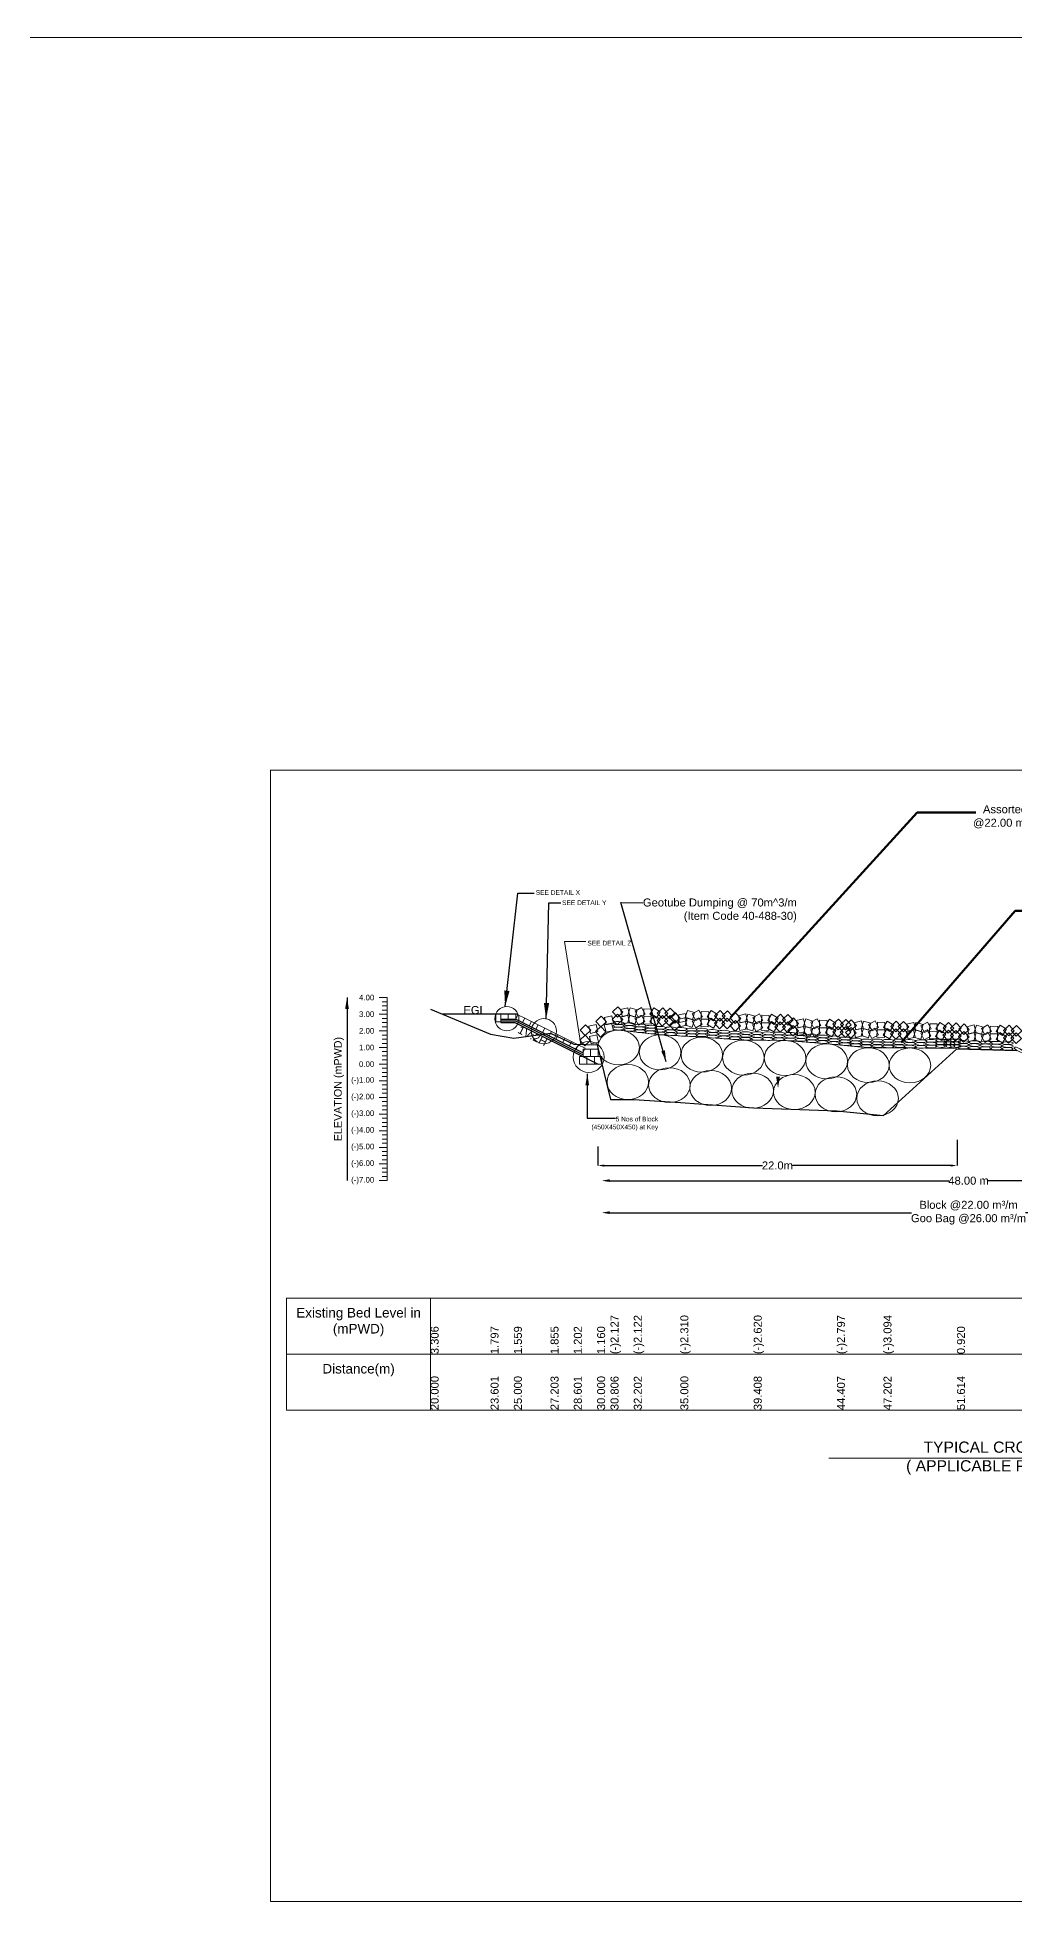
# Model space of a CAD drawing. Header units: inches. Extents: x 66615 to 414904, y -29123 to 90068.
# Drawn here: x 144530 to 150635, y -23247 to -11572 of the extents above; entities that cross this region are included whole.
import ezdxf

# ---------------------------------------------------------------- set-up
doc = ezdxf.new("R2010")
doc.units = ezdxf.units.IN
doc.header["$LTSCALE"] = 7
doc.header["$MEASUREMENT"] = 0
doc.header["$PDMODE"] = 3
for name, color, linetype, lineweight in [('Cross section Data Border', 7, 'Continuous', 9), ('Cross Section Labels', 7, 'Continuous', 9), ('Existing_Bed_Level for Xsection', 7, 'Continuous', 25), ('Long Section Labels', 7, 'Continuous', 9)]:
    doc.layers.add(name, color=color, linetype=linetype, lineweight=lineweight)
doc.styles.get("Standard").update_dxf_attribs({"font": 'arial.ttf'})
doc.dimstyles.new('Appron Lebeling Style', dxfattribs={"dimtxt": 50, "dimasz": 50, "dimexe": 0.18, "dimexo": 0.0625, "dimgap": 0.09, "dimtad": 0, "dimtih": 1, "dimtoh": 1, "dimdec": 4, "dimzin": 0, "dimdsep": 46, "dimtxsty": 'Standard', "dimcen": 0.09, "dimse1": 1, "dimse2": 1, "dimadec": 0, "dimazin": 0, "dimtfac": 1, "dimtdec": 4, "dimtofl": 0, "dimtmove": 0, "dimatfit": 3, "dimfxl": 1, "dimtolj": 1, "dimtzin": 0, "dimarcsym": 0})
doc.dimstyles.get("Standard").update_dxf_attribs({"dimtxt": 0.18, "dimasz": 0.18, "dimexe": 0.18, "dimexo": 0.0625, "dimgap": 0.09, "dimtad": 0, "dimtih": 1, "dimtoh": 1, "dimdec": 4, "dimzin": 0, "dimdsep": 46, "dimtxsty": 'Standard', "dimcen": 0.09, "dimadec": 0, "dimazin": 0, "dimtfac": 1, "dimtdec": 4, "dimtofl": 0, "dimtmove": 0, "dimatfit": 3, "dimfxl": 1, "dimtolj": 1, "dimtzin": 0, "dimarcsym": 0})

# ---------------------------------------------------------------- blocks, each defined once
blk = doc.blocks.new('*D1')
at = {"layer": 'Cross Section Labels', "color": 0, "lineweight": -2}
for p, q in [((148106, -18717), (150223, -18717)), ((152587, -18717), (150470, -18717))]:
    blk.add_line(p, q, dxfattribs=at)
at = {"layer": 'Cross Section Labels', "color": 0}
for points in [[(148106, -18708), (148106, -18725), (148056, -18717)], [(152587, -18708), (152587, -18725), (152637, -18717)]]:
    blk.add_solid(points, dxfattribs=at)
at = {"layer": 'Defpoints', "color": 0}
for p in [(148056, -17989), (152637, -18399), (152637, -18717)]:
    blk.add_point(p, dxfattribs=at)
at = {"layer": 'Cross Section Labels', "color": 0, "insert": (150347, -18717), "char_height": 50, "attachment_point": 5}
blk.add_mtext('\\A1;48.00 m', dxfattribs=at)
blk = doc.blocks.new('*D2')
at = {"layer": 'Cross Section Labels', "color": 0, "lineweight": -2}
for p, q in [((148106, -18917), (149991, -18917)), ((152587, -18917), (150702, -18917))]:
    blk.add_line(p, q, dxfattribs=at)
at = {"layer": 'Cross Section Labels', "color": 0}
for points in [[(148106, -18908), (148106, -18925), (148056, -18917)], [(152587, -18908), (152587, -18925), (152637, -18917)]]:
    blk.add_solid(points, dxfattribs=at)
at = {"layer": 'Defpoints', "color": 0}
for p in [(148056, -17989), (152637, -18399), (152637, -18917)]:
    blk.add_point(p, dxfattribs=at)
at = {"layer": 'Cross Section Labels', "color": 0, "insert": (150347, -18917), "char_height": 50, "attachment_point": 5}
blk.add_mtext('\\A1;Block @22.00 m³/m ^JGoo Bag @26.00 m³/m ', dxfattribs=at)
blk = doc.blocks.new('*D39')
at = {"layer": 'Defpoints', "color": 0}
for p in [(148031, -18503), (150275, -18462), (150275, -18622)]:
    blk.add_point(p, dxfattribs=at)
at = {"layer": 'Long Section Labels', "color": 0, "lineweight": -2}
for p, q in [((148031, -18503), (148031, -18622)), ((150275, -18462), (150275, -18622)), ((148071, -18622), (149059, -18622)), ((150235, -18622), (149247, -18622))]:
    blk.add_line(p, q, dxfattribs=at)
at = {"layer": 'Long Section Labels', "color": 0}
for points in [[(148071, -18616), (148071, -18629), (148031, -18622)], [(150235, -18616), (150235, -18629), (150275, -18622)]]:
    blk.add_solid(points, dxfattribs=at)
at = {"layer": 'Long Section Labels', "color": 0, "insert": (149153, -18622), "char_height": 50, "attachment_point": 5}
blk.add_mtext('\\A1;22.0m', dxfattribs=at)

msp = doc.modelspace()

# ---------------------------------------------------------------- linework, layer by layer
at = {"layer": 'Cross section Data Border'}
msp.add_lwpolyline([(146086.86937, -19451.00002), (155641.33263, -19451.00002), (155641.33263, -20151.00002), (146086.86937, -20151.00002)], close=True, dxfattribs=at)
for points in [[(146986.86937, -19451.00002), (146986.86937, -20151.00002)], [(146086.86937, -19801.00002), (155641.33263, -19801.00002)]]:
    msp.add_lwpolyline(points, dxfattribs=at)
at = {"layer": 'Cross Section Labels'}
for p, q in [((148160.94884, -17775.32002), (148420.27047, -17805.4374)), ((148420.27047, -17805.4374), (148680.94884, -17820.43972)), ((148680.94884, -17820.43972), (148940.94884, -17838.53199)), ((148940.94884, -17838.53199), (149200.94884, -17841.1954)), ((149200.94884, -17841.1954), (149460.94884, -17861.42269)), ((149460.94884, -17861.42269), (149720.94884, -17885.63512)), ((149720.94884, -17885.63512), (149980.94884, -17887.66703)), ((149980.94884, -17887.66703), (150274.72033, -17892.84002))]:
    msp.add_line(p, q, dxfattribs=at)
msp.add_lwpolyline([(145986.86937, -16151.00002), (155986.86937, -16151.00002), (155986.86937, -23222.00002), (145986.86937, -23222.00002)], close=True, dxfattribs=at)
for points in [[(147925.20833, -17865.74421), (147823.74734, -17221.86502), (147956.26991, -17221.99976)], [(149474.86937, -20451.00002), (150986.86937, -20451.00002), (152498.86937, -20451.00002)]]:
    msp.add_lwpolyline(points, dxfattribs=at)
for centre, radius in [((147463.02275, -17704.43972), 75.51259), ((147694.72862, -17782.43668), 78.80143), ((147974.60353, -17944.32428), 96.38374)]:
    msp.add_circle(centre, radius, dxfattribs=at)
for centre in [(148160.94884, -17884.52002), (148420.27047, -17914.6374), (148680.94884, -17929.63972), (148940.94884, -17947.73199), (149200.94884, -17950.3954), (149460.94884, -17970.62269), (149720.94884, -17994.83512), (149980.94884, -17996.86703), (148218.63655, -18100.52802), (148478.63655, -18119.8469), (148736.00512, -18137.94628), (148998.63655, -18154.12392), (149258.63655, -18163.3296), (149518.63655, -18177.19384), (149778.63655, -18202.44621)]:
    msp.add_ellipse(centre, major_axis=(-130, 0), ratio=0.84, dxfattribs=at)
msp.add_solid([(149168.93886, -18067.05519), (149156.93886, -18139.05519), (149144.93886, -18067.05519)], dxfattribs=at)
at = {"layer": 'Existing_Bed_Level for Xsection'}
for points in [[(146986.86937, -17644.69602), (147361.3575, -17801.63202), (147506.86937, -17826.38402), (147735.97523, -17795.60002), (147881.34209, -17863.51202), (148026.86937, -17867.88002), (148110.6771, -18209.72802), (148255.92774, -18209.20802), (148546.86937, -18228.76002), (149005.31395, -18261.00002), (149525.21886, -18279.40802), (149815.84563, -18310.29602), (150274.72033, -17892.84002), (150649.51545, -17903.24002)], [(147526.04557, -17676.52002), (147062.80931, -17676.52002)], [(147425.08025, -17707.72002), (147518.68025, -17707.72002), (147939.44557, -17918.10268)], [(147425.08025, -17718.12002), (147516.22514, -17718.12002), (147939.44557, -17929.73023)], [(147425.08025, -17728.52002), (147513.77003, -17728.52002), (148033.77003, -17988.52002)]]:
    msp.add_lwpolyline(points, dxfattribs=at)
at = {"layer": 'Long Section Labels'}
for p, q in [((147425.08025, -17728.52002), (147425.08025, -17723.32002)), ((147526.04557, -17676.52002), (147532.63331, -17679.81389))]:
    msp.add_line(p, q, dxfattribs=at)
for points in [[(91231.23993, -11571.79148), (254043.28809, -11571.79148), (254043.28809, -29123.34064), (91231.23993, -29123.34064)], [(148188.30688, -17663.62734), (148156.1314, -17629.64237), (148122.14642, -17661.81785), (148154.32191, -17695.80282)], [(147425.08025, -17676.52002), (147393.88025, -17676.52002), (147393.88025, -17723.32002), (147425.08025, -17723.32002)], [(147471.88025, -17676.52002), (147425.08025, -17676.52002), (147425.08025, -17707.72002), (147471.88025, -17707.72002)], [(147518.68025, -17676.52002), (147471.88025, -17676.52002), (147471.88025, -17707.72002), (147518.68025, -17707.72002)], [(147574.4925, -17700.74348), (147532.63331, -17679.81389), (147518.68025, -17707.72002), (147560.53944, -17728.64961)], [(147616.3517, -17721.67308), (147574.4925, -17700.74348), (147560.53944, -17728.64961), (147602.39863, -17749.57921)], [(147658.21089, -17742.60268), (147616.3517, -17721.67308), (147602.39863, -17749.57921), (147644.25782, -17770.5088)], [(147700.07008, -17763.53227), (147658.21089, -17742.60268), (147644.25782, -17770.5088), (147686.11702, -17791.4384)], [(147986.89613, -17777.15061), (147954.72065, -17743.16564), (147920.73568, -17775.34112), (147952.91116, -17809.3261)], [(148020.8042, -17740.01107), (147975.28247, -17750.87438), (147986.14577, -17796.39612), (148031.66751, -17785.53281)], [(148084.72407, -17723.26298), (148052.54859, -17689.27801), (148018.56362, -17721.45349), (148050.7391, -17755.43846)], [(148117.33402, -17732.90543), (148071.81228, -17743.76874), (148082.67558, -17789.29047), (148128.19732, -17778.42717)], [(148118.63215, -17686.12344), (148073.11041, -17696.98674), (148083.97371, -17742.50848), (148129.49545, -17731.64518)], [(148187.00875, -17710.40933), (148154.83327, -17676.42436), (148120.84829, -17708.59984), (148153.02378, -17742.58482)], [(148218.03973, -17682.6102), (148172.51799, -17693.4735), (148183.3813, -17738.99524), (148228.90304, -17728.13194)], [(148219.33786, -17635.8282), (148173.81612, -17646.69151), (148184.67943, -17692.21325), (148230.20116, -17681.34994)], [(148276.60263, -17696.3617), (148231.75335, -17682.99073), (148218.38239, -17727.84), (148263.23166, -17741.21097)], [(148277.90076, -17649.5797), (148233.05148, -17636.20874), (148219.68052, -17681.05801), (148264.52979, -17694.42898)], [(148303.74183, -17681.68952), (148262.56504, -17703.93165), (148284.80717, -17745.10844), (148325.98396, -17722.86631)], [(148305.03996, -17634.90753), (148263.86317, -17657.14966), (148286.1053, -17698.32644), (148327.28209, -17676.08431)], [(148365.09655, -17691.95518), (148318.31456, -17690.65705), (148317.01643, -17737.43904), (148363.79842, -17738.73717)], [(148366.39468, -17645.17318), (148319.61269, -17643.87505), (148318.31456, -17690.65705), (148365.09655, -17691.95518)], [(148420.02415, -17708.30091), (148380.14415, -17683.80957), (148355.65282, -17723.68957), (148395.53282, -17748.18091)], [(148421.32228, -17661.51891), (148381.44228, -17637.02758), (148356.95095, -17676.90758), (148396.83095, -17701.39891)], [(148435.55157, -17684.21387), (148401.54098, -17716.36228), (148433.68939, -17750.37287), (148467.69997, -17718.22446)], [(148436.8497, -17637.43188), (148402.83911, -17669.58029), (148434.98752, -17703.59087), (148468.9981, -17671.44246)], [(148514.4827, -17719.49624), (148482.30722, -17685.51127), (148448.32224, -17717.68675), (148480.49773, -17751.67173)], [(148515.78083, -17672.71425), (148483.60535, -17638.72928), (148449.62037, -17670.90476), (148481.79586, -17704.88973)], [(148544.80577, -17747.12452), (148512.63028, -17713.13954), (148478.64531, -17745.31503), (148510.82079, -17779.3)], [(148546.1039, -17700.34252), (148513.92841, -17666.35755), (148479.94344, -17698.53303), (148512.11892, -17732.51801)], [(148575.83675, -17699.13969), (148530.31501, -17710.003), (148541.17832, -17755.52473), (148586.70005, -17744.66143)], [(148577.13488, -17672.54339), (148531.61314, -17683.40669), (148542.47645, -17728.92843), (148587.99818, -17718.06512)], [(148634.39964, -17712.89119), (148589.55037, -17699.52022), (148576.17941, -17744.36949), (148621.02868, -17757.74046)], [(148635.69777, -17666.10919), (148590.8485, -17652.73823), (148577.47754, -17697.5875), (148622.32681, -17710.95847)], [(148661.53884, -17698.21901), (148620.36206, -17720.46114), (148642.60419, -17761.63793), (148683.78098, -17739.3958)], [(148662.83697, -17651.43702), (148621.66019, -17673.67915), (148643.90232, -17714.85594), (148685.07911, -17692.6138)], [(148722.89357, -17708.48467), (148676.11158, -17707.18654), (148674.81345, -17753.96853), (148721.59544, -17755.26666)], [(148724.1917, -17661.70268), (148677.40971, -17660.40455), (148676.11158, -17707.18654), (148722.89357, -17708.48467)], [(148777.82117, -17724.8304), (148737.94117, -17700.33906), (148713.44983, -17740.21906), (148753.32984, -17764.7104)], [(148779.1193, -17678.0484), (148739.2393, -17653.55707), (148714.74796, -17693.43707), (148754.62797, -17717.92841)], [(148793.34858, -17700.74336), (148759.338, -17732.89177), (148791.48641, -17766.90236), (148825.49699, -17734.75395)], [(148794.64671, -17653.96137), (148760.63613, -17686.10978), (148792.78454, -17720.12036), (148826.79512, -17687.97196)], [(148872.27972, -17736.02574), (148840.10423, -17702.04076), (148806.11926, -17734.21625), (148838.29474, -17768.20122)], [(148873.57785, -17689.24374), (148841.40236, -17655.25877), (148807.41739, -17687.43425), (148839.59287, -17721.41922)], [(148922.66495, -17749.62571), (148890.48947, -17715.64074), (148856.5045, -17747.81622), (148888.67998, -17781.80119)], [(148923.96308, -17702.84372), (148891.7876, -17668.85874), (148857.80263, -17701.03423), (148889.97811, -17735.0192)], [(148953.69593, -17721.82657), (148908.1742, -17732.68988), (148919.0375, -17778.21161), (148964.55924, -17767.34831)], [(148954.99406, -17675.04458), (148909.47233, -17685.90788), (148920.33563, -17731.42962), (148965.85737, -17720.56632)], [(149012.25883, -17735.57807), (148967.40956, -17722.2071), (148954.03859, -17767.05638), (148998.88787, -17780.42734)], [(149013.55696, -17688.79608), (148968.70769, -17675.42511), (148955.33672, -17720.27438), (149000.186, -17733.64535)], [(149039.39803, -17720.90589), (148998.22125, -17743.14803), (149020.46338, -17784.32481), (149061.64016, -17762.08268)], [(149040.69616, -17674.1239), (148999.51938, -17696.36603), (149021.76151, -17737.54282), (149062.93829, -17715.30069)], [(149100.75276, -17731.17155), (149053.97077, -17729.87342), (149052.67264, -17776.65541), (149099.45463, -17777.95354)], [(149102.05089, -17684.38956), (149055.2689, -17683.09143), (149053.97077, -17729.87342), (149100.75276, -17731.17155)], [(149155.68036, -17747.51728), (149115.80036, -17723.02594), (149091.30902, -17762.90595), (149131.18902, -17787.39728)], [(149156.97849, -17700.73529), (149117.09849, -17676.24395), (149092.60715, -17716.12395), (149132.48715, -17740.61529)], [(149171.20777, -17723.43025), (149137.19719, -17755.57865), (149169.3456, -17789.58924), (149203.35618, -17757.44083)], [(149172.5059, -17676.64825), (149138.49532, -17708.79666), (149170.64373, -17742.80725), (149204.65431, -17710.65884)], [(149250.1389, -17758.71262), (149217.96342, -17724.72764), (149183.97845, -17756.90313), (149216.15393, -17790.8881)], [(149251.43703, -17711.93062), (149219.26155, -17677.94565), (149185.27658, -17710.12113), (149217.45206, -17744.10611)], [(149284.12388, -17780.43329), (149251.94839, -17746.44831), (149217.96342, -17778.6238), (149250.1389, -17812.60877)], [(149285.42201, -17733.65129), (149253.24652, -17699.66632), (149219.26155, -17731.8418), (149251.43703, -17765.82678)], [(149316.45299, -17705.85216), (149270.93125, -17716.71546), (149281.79456, -17762.2372), (149327.31629, -17751.37389)], [(149375.01588, -17719.60365), (149330.16661, -17706.23269), (149316.79565, -17751.08196), (149361.64492, -17764.45293)], [(149402.15508, -17704.93148), (149360.9783, -17727.17361), (149383.22043, -17768.3504), (149424.39722, -17746.10826)], [(149463.50981, -17715.19714), (149416.72782, -17713.89901), (149415.42969, -17760.681), (149462.21168, -17761.97913)], [(149518.43741, -17731.54286), (149478.55741, -17707.05153), (149454.06607, -17746.93153), (149493.94608, -17771.42287)], [(149533.96482, -17707.45583), (149499.95424, -17739.60424), (149532.10265, -17773.61482), (149566.11323, -17741.46641)], [(149612.89596, -17742.7382), (149580.72047, -17708.75323), (149546.7355, -17740.92871), (149578.91098, -17774.91368)], [(149646.48767, -17746.38235), (149614.31219, -17712.39738), (149580.32722, -17744.57286), (149612.5027, -17778.55783)], [(149677.51865, -17718.58321), (149631.99692, -17729.44652), (149642.86022, -17774.96826), (149688.38196, -17764.10495)], [(149736.08155, -17732.33471), (149691.23228, -17718.96374), (149677.86131, -17763.81302), (149722.71059, -17777.18398)], [(149763.22075, -17717.66254), (149722.04397, -17739.90467), (149744.2861, -17781.08145), (149785.46288, -17758.83932)], [(149824.57548, -17727.92819), (149777.79349, -17726.63006), (149776.49536, -17773.41206), (149823.27735, -17774.71018)], [(149879.50308, -17744.27392), (149839.62308, -17719.78259), (149815.13174, -17759.66259), (149855.01174, -17784.15392)], [(149895.03049, -17720.18689), (149861.01991, -17752.3353), (149893.16832, -17786.34588), (149927.1789, -17754.19747)], [(149973.96162, -17755.46926), (149941.78614, -17721.48429), (149907.80117, -17753.65977), (149939.97665, -17787.64474)], [(149973.96162, -17755.46926), (149941.78614, -17721.48429), (149907.80117, -17753.65977), (149939.97665, -17787.64474)], [(150004.9926, -17727.67012), (149959.47087, -17738.53343), (149970.33417, -17784.05516), (150015.85591, -17773.19186)], [(150063.5555, -17741.42162), (150018.70623, -17728.05065), (150005.33526, -17772.89993), (150050.18454, -17786.27089)], [(150090.6947, -17726.74944), (150049.51792, -17748.99158), (150071.76005, -17790.16836), (150112.93683, -17767.92623)], [(150152.04943, -17737.0151), (150105.26744, -17735.71697), (150103.96931, -17782.49896), (150150.7513, -17783.79709)], [(150206.97703, -17753.36083), (150167.09703, -17728.86949), (150142.60569, -17768.7495), (150182.48569, -17793.24083)], [(150222.50444, -17729.2738), (150188.49386, -17761.4222), (150220.64227, -17795.43279), (150254.65285, -17763.28438)], [(150301.43557, -17764.55617), (150269.26009, -17730.57119), (150235.27512, -17762.74668), (150267.4506, -17796.73165)], [(150351.5731, -17771.67195), (150319.39761, -17737.68697), (150285.41264, -17769.86246), (150317.58812, -17803.84743)], [(150382.60408, -17743.87281), (150337.08234, -17754.73612), (150347.94565, -17800.25785), (150393.46738, -17789.39455)], [(150441.16697, -17757.62431), (150396.3177, -17744.25334), (150382.94673, -17789.10261), (150427.79601, -17802.47358)], [(150468.30617, -17742.95213), (150427.12939, -17765.19426), (150449.37152, -17806.37105), (150490.5483, -17784.12892)], [(150584.5885, -17769.56352), (150544.7085, -17745.07218), (150520.21716, -17784.95218), (150560.09717, -17809.44352)], [(150600.11591, -17745.47648), (150566.10533, -17777.62489), (150598.25374, -17811.63548), (150632.26432, -17779.48707)], [(150679.04705, -17780.75886), (150646.87156, -17746.77388), (150612.88659, -17778.94936), (150645.06207, -17812.93434)], [(147741.92927, -17784.46187), (147700.07008, -17763.53227), (147686.11702, -17791.4384), (147727.97621, -17812.368)], [(147783.78847, -17805.39147), (147741.92927, -17784.46187), (147727.97621, -17812.368), (147769.8354, -17833.29759)], [(147825.64766, -17826.32106), (147783.78847, -17805.39147), (147769.8354, -17833.29759), (147811.69459, -17854.22719)], [(147867.50685, -17847.25066), (147825.64766, -17826.32106), (147811.69459, -17854.22719), (147853.55379, -17875.15679)], [(147909.36604, -17868.18025), (147867.50685, -17847.25066), (147853.55379, -17875.15679), (147895.41298, -17896.08638)], [(147984.15878, -17841.17689), (147951.98329, -17807.19192), (147917.99832, -17839.3674), (147950.1738, -17873.35237)], [(148025.26094, -17804.75561), (147979.7392, -17815.61892), (147990.60251, -17861.14065), (148036.12424, -17850.27735)], [(148081.98672, -17787.28925), (148049.81124, -17753.30428), (148015.82626, -17785.47976), (148048.00175, -17819.46474)], [(149315.15486, -17752.63415), (149269.63312, -17763.49746), (149280.49643, -17809.01919), (149326.01816, -17798.15589)], [(149373.71775, -17766.38565), (149328.86848, -17753.01468), (149315.49752, -17797.86395), (149360.34679, -17811.23492)], [(149400.85695, -17751.71347), (149359.68017, -17773.9556), (149381.9223, -17815.13239), (149423.09909, -17792.89026)], [(149462.21168, -17761.97913), (149415.42969, -17760.681), (149414.13156, -17807.46299), (149460.91355, -17808.76112)], [(149517.13928, -17778.32486), (149477.25928, -17753.83352), (149452.76795, -17793.71352), (149492.64795, -17818.20486)], [(149532.66669, -17754.23782), (149498.65611, -17786.38623), (149530.80452, -17820.39682), (149564.8151, -17788.24841)], [(149611.59783, -17789.5202), (149579.42234, -17755.53522), (149545.43737, -17787.7107), (149577.61285, -17821.69568)], [(149645.18954, -17793.16434), (149613.01406, -17759.17937), (149579.02909, -17791.35485), (149611.20457, -17825.33982)], [(149676.22052, -17765.36521), (149630.69879, -17776.22851), (149641.56209, -17821.75025), (149687.08383, -17810.88694)], [(149734.78342, -17779.1167), (149689.93415, -17765.74574), (149676.56318, -17810.59501), (149721.41246, -17823.96598)], [(149761.92262, -17764.44453), (149720.74584, -17786.68666), (149742.98797, -17827.86344), (149784.16475, -17805.62131)], [(149823.27735, -17774.71018), (149776.49536, -17773.41206), (149775.19723, -17820.19405), (149821.97922, -17821.49218)], [(149878.20495, -17791.05591), (149838.32495, -17766.56458), (149813.83361, -17806.44458), (149853.71361, -17830.93591)], [(149893.73236, -17766.96888), (149859.72178, -17799.11729), (149891.87019, -17833.12787), (149925.88077, -17800.97946)], [(149972.66349, -17802.25125), (149940.48801, -17768.26628), (149906.50304, -17800.44176), (149938.67852, -17834.42673)], [(149972.66349, -17802.25125), (149940.48801, -17768.26628), (149906.50304, -17800.44176), (149938.67852, -17834.42673)], [(150003.69447, -17774.45211), (149958.17274, -17785.31542), (149969.03604, -17830.83716), (150014.55778, -17819.97385)], [(150062.25737, -17788.20361), (150017.4081, -17774.83265), (150004.03713, -17819.68192), (150048.88641, -17833.05288)], [(150089.39657, -17773.53144), (150048.21979, -17795.77357), (150070.46192, -17836.95035), (150111.6387, -17814.70822)], [(150150.7513, -17783.79709), (150103.96931, -17782.49896), (150102.67118, -17829.28096), (150149.45317, -17830.57909)], [(150205.6789, -17800.14282), (150165.7989, -17775.65149), (150141.30756, -17815.53149), (150181.18756, -17840.02282)], [(150221.20631, -17776.05579), (150187.19573, -17808.2042), (150219.34414, -17842.21478), (150253.35472, -17810.06637)], [(150300.13744, -17811.33816), (150267.96196, -17777.35319), (150233.97699, -17809.52867), (150266.15247, -17843.51364)], [(150350.27497, -17818.45394), (150318.09948, -17784.46897), (150284.11451, -17816.64445), (150316.28999, -17850.62942)], [(150381.30595, -17790.6548), (150335.78421, -17801.51811), (150346.64752, -17847.03985), (150392.16925, -17836.17654)], [(150439.86884, -17804.4063), (150395.01957, -17791.03533), (150381.64861, -17835.88461), (150426.49788, -17849.25557)], [(150467.00804, -17789.73413), (150425.83126, -17811.97626), (150448.07339, -17853.15304), (150489.25018, -17830.91091)], [(150528.36277, -17799.99978), (150481.58078, -17798.70165), (150480.28265, -17845.48364), (150527.06464, -17846.78177)], [(150529.6609, -17753.21779), (150482.87891, -17751.91966), (150481.58078, -17798.70165), (150528.36277, -17799.99978)], [(150583.29037, -17816.34551), (150543.41037, -17791.85418), (150518.91903, -17831.73418), (150558.79904, -17856.22551)], [(150598.81778, -17792.25848), (150564.8072, -17824.40689), (150596.95561, -17858.41747), (150630.96619, -17826.26906)], [(150677.74892, -17827.54085), (150645.57343, -17793.55588), (150611.58846, -17825.73136), (150643.76394, -17859.71633)], [(147951.22524, -17889.10985), (147909.36604, -17868.18025), (147895.41298, -17896.08638), (147937.27217, -17917.01598)], [(147962.84557, -17941.72002), (147916.04557, -17941.72002), (147916.04557, -17988.52002), (147962.84557, -17988.52002)], [(147986.24557, -17894.92002), (147939.44557, -17894.92002), (147939.44557, -17941.72002), (147986.24557, -17941.72002)], [(148009.64557, -17941.72002), (147962.84557, -17941.72002), (147962.84557, -17988.52002), (148009.64557, -17988.52002)], [(148033.04557, -17894.92002), (147986.24557, -17894.92002), (147986.24557, -17941.72002), (148033.04557, -17941.72002)], [(148056.44557, -17941.72002), (148009.64557, -17941.72002), (148009.64557, -17988.52002), (148056.44557, -17988.52002)]]:
    msp.add_lwpolyline(points, close=True, dxfattribs=at)
for points in [[(146714.57547, -17572.52002), (146664.57547, -17572.52002)], [(146714.57547, -17598.52002), (146684.57547, -17598.52002)], [(146714.57547, -17624.52002), (146684.57547, -17624.52002)], [(146714.57547, -18716.52002), (146714.57547, -18612.52002), (146714.57547, -18508.52002), (146714.57547, -18404.52002), (146714.57547, -18300.52002), (146714.57547, -18196.52002), (146714.57547, -18092.52002), (146714.57547, -17988.52002), (146714.57547, -17884.52002), (146714.57547, -17780.52002), (146714.57547, -17676.52002), (146714.57547, -17572.52002)], [(146714.57547, -17676.52002), (146664.57547, -17676.52002)], [(146714.57547, -17650.52002), (146684.57547, -17650.52002)], [(146714.57547, -17702.52002), (146684.57547, -17702.52002)], [(146714.57547, -17728.52002), (146684.57547, -17728.52002)], [(146714.57547, -17780.52002), (146664.57547, -17780.52002)], [(146714.57547, -17754.52002), (146684.57547, -17754.52002)], [(146714.57547, -17806.52002), (146684.57547, -17806.52002)], [(146714.57547, -17832.52002), (146684.57547, -17832.52002)], [(146714.57547, -17858.52002), (146684.57547, -17858.52002)], [(146714.57547, -17884.52002), (146664.57547, -17884.52002)], [(146714.57547, -17910.52002), (146684.57547, -17910.52002)], [(146714.57547, -17936.52002), (146684.57547, -17936.52002)], [(146714.57547, -17962.52002), (146684.57547, -17962.52002)], [(146714.57547, -17988.52002), (146664.57547, -17988.52002)], [(146714.57547, -18092.52002), (146664.57547, -18092.52002)], [(146714.57547, -18014.52002), (146684.57547, -18014.52002)], [(146714.57547, -18040.52002), (146684.57547, -18040.52002)], [(146714.57547, -18066.52002), (146684.57547, -18066.52002)], [(146714.57547, -18196.52002), (146664.57547, -18196.52002)], [(146714.57547, -18118.52002), (146684.57547, -18118.52002)], [(146714.57547, -18144.52002), (146684.57547, -18144.52002)], [(146714.57547, -18170.52002), (146684.57547, -18170.52002)], [(146714.57547, -18300.52002), (146664.57547, -18300.52002)], [(146714.57547, -18222.52002), (146684.57547, -18222.52002)], [(146714.57547, -18248.52002), (146684.57547, -18248.52002)], [(146714.57547, -18274.52002), (146684.57547, -18274.52002)], [(146714.57547, -18326.52002), (146684.57547, -18326.52002)], [(146714.57547, -18404.52002), (146664.57547, -18404.52002)], [(146714.57547, -18352.52002), (146684.57547, -18352.52002)], [(146714.57547, -18378.52002), (146684.57547, -18378.52002)], [(146714.57547, -18430.52002), (146684.57547, -18430.52002)], [(146714.57547, -18508.52002), (146664.57547, -18508.52002)], [(146714.57547, -18456.52002), (146684.57547, -18456.52002)], [(146714.57547, -18482.52002), (146684.57547, -18482.52002)], [(146714.57547, -18534.52002), (146684.57547, -18534.52002)], [(146714.57547, -18560.52002), (146684.57547, -18560.52002)], [(146714.57547, -18612.52002), (146664.57547, -18612.52002)], [(146714.57547, -18586.52002), (146684.57547, -18586.52002)], [(146714.57547, -18638.52002), (146684.57547, -18638.52002)], [(146714.57547, -18664.52002), (146684.57547, -18664.52002)], [(146714.57547, -18716.52002), (146664.57547, -18716.52002)], [(146714.57547, -18690.52002), (146684.57547, -18690.52002)]]:
    msp.add_lwpolyline(points, dxfattribs=at)
for centre, major_axis in [((148161.68406, -17748.82436), (34.59788, -0.96004)), ((148162.17446, -17731.15116), (34.59788, -0.96004)), ((148230.6757, -17739.10683), (34.59788, -0.96004)), ((148296.36717, -17746.73618), (34.59788, -0.96004)), ((148364.01568, -17754.59282), (34.59788, -0.96004)), ((148161.19365, -17766.49756), (34.59788, -0.96004)), ((148229.69489, -17774.45323), (34.59788, -0.96004)), ((148230.1853, -17756.78003), (34.59788, -0.96004)), ((148295.38636, -17782.08258), (34.59788, -0.96004)), ((148295.87676, -17764.40938), (34.59788, -0.96004)), ((148363.03487, -17789.93922), (34.59788, -0.96004)), ((148363.52528, -17772.26602), (34.59788, -0.96004)), ((148420.51528, -17796.61494), (34.59788, -0.96004)), ((148421.00569, -17778.94174), (34.59788, -0.96004)), ((148421.49609, -17761.26854), (34.59788, -0.96004)), ((148486.69878, -17800.42387), (34.59788, -0.96004)), ((148487.18918, -17782.75067), (34.59788, -0.96004)), ((148487.67958, -17765.07748), (34.59788, -0.96004)), ((148554.18721, -17804.3079), (34.59788, -0.96004)), ((148554.67762, -17786.63471), (34.59788, -0.96004)), ((148555.16802, -17768.96151), (34.59788, -0.96004)), ((148616.92673, -17807.91863), (34.59788, -0.96004)), ((148617.41714, -17790.24544), (34.59788, -0.96004)), ((148617.90754, -17772.57224), (34.59788, -0.96004)), ((148681.45102, -17807.91863), (34.59788, -0.96004)), ((148681.94143, -17790.24544), (34.59788, -0.96004)), ((148682.43183, -17772.57224), (34.59788, -0.96004)), ((148750.7094, -17816.45456), (34.59788, -0.96004)), ((148751.19981, -17798.78136), (34.59788, -0.96004)), ((148751.69021, -17781.10817), (34.59788, -0.96004)), ((148818.97087, -17821.20458), (34.59788, -0.96004)), ((148819.46128, -17803.53138), (34.59788, -0.96004)), ((148819.95168, -17785.85818), (34.59788, -0.96004)), ((148887.45436, -17825.97005), (34.59788, -0.96004)), ((148887.94477, -17808.29685), (34.59788, -0.96004)), ((148888.43517, -17790.62365), (34.59788, -0.96004)), ((148956.1317, -17829.86255), (34.59788, -0.96004)), ((148956.62211, -17812.18935), (34.59788, -0.96004)), ((148957.11251, -17794.51616), (34.59788, -0.96004)), ((149024.90115, -17830.56702), (34.59788, -0.96004)), ((149025.39155, -17812.89382), (34.59788, -0.96004)), ((149025.88195, -17795.22062), (34.59788, -0.96004)), ((149093.52643, -17831.27001), (34.59788, -0.96004)), ((149094.01683, -17813.59681), (34.59788, -0.96004)), ((149094.50724, -17795.92361), (34.59788, -0.96004)), ((149162.33932, -17831.97492), (34.59788, -0.96004)), ((149162.82972, -17814.30172), (34.59788, -0.96004)), ((149163.32013, -17796.62853), (34.59788, -0.96004)), ((149231.39708, -17834.72269), (34.59788, -0.96004)), ((149231.88749, -17817.04949), (34.59788, -0.96004)), ((149232.37789, -17799.37629), (34.59788, -0.96004)), ((149300.46521, -17836.49603), (34.59788, -0.96004)), ((149300.95562, -17818.82283), (34.59788, -0.96004)), ((149301.44602, -17801.14963), (34.59788, -0.96004)), ((149367.94565, -17845.34579), (34.59788, -0.96004)), ((149368.43606, -17827.6726), (34.59788, -0.96004)), ((149368.92646, -17809.9994), (34.59788, -0.96004)), ((149436.33208, -17850.66607), (34.59788, -0.96004)), ((149436.82249, -17832.99287), (34.59788, -0.96004)), ((149437.31289, -17815.31968), (34.59788, -0.96004)), ((149506.05168, -17856.77762), (34.59788, -0.96004)), ((149506.54208, -17839.10443), (34.59788, -0.96004)), ((149507.03249, -17821.43123), (34.59788, -0.96004)), ((149575.62588, -17863.2567), (34.59788, -0.96004)), ((149576.11628, -17845.5835), (34.59788, -0.96004)), ((149576.60669, -17827.91031), (34.59788, -0.96004)), ((149642.76144, -17869.50868), (34.59788, -0.96004)), ((149643.25185, -17851.83548), (34.59788, -0.96004)), ((149643.74225, -17834.16228), (34.59788, -0.96004)), ((149709.7098, -17858.02436), (34.59788, -0.96004)), ((149710.2002, -17840.35116), (34.59788, -0.96004)), ((149777.14242, -17858.02436), (34.59788, -0.96004)), ((149777.63283, -17840.35116), (34.59788, -0.96004)), ((149845.77202, -17860.10921), (34.59788, -0.96004)), ((149846.26243, -17842.43602), (34.59788, -0.96004)), ((149913.09669, -17858.02436), (34.59788, -0.96004)), ((149913.5871, -17840.35116), (34.59788, -0.96004)), ((149981.68406, -17861.17138), (34.59788, -0.96004)), ((149982.17446, -17843.49818), (34.59788, -0.96004)), ((150050.13821, -17862.37678), (34.59788, -0.96004)), ((150050.62861, -17844.70358), (34.59788, -0.96004)), ((150114.6946, -17860.45738), (34.59788, -0.96004)), ((150115.185, -17842.78419), (34.59788, -0.96004)), ((150176.26475, -17858.02436), (34.59788, -0.96004)), ((150176.75516, -17840.35116), (34.59788, -0.96004)), ((150226.96171, -17858.02436), (34.59788, -0.96004)), ((150227.45212, -17840.35116), (34.59788, -0.96004)), ((150266.63751, -17858.02436), (34.59788, -0.96004)), ((150267.12792, -17840.35116), (34.59788, -0.96004)), ((150314.25067, -17867.40672), (34.59788, -0.96004)), ((150314.74107, -17849.73352), (34.59788, -0.96004)), ((150383.44643, -17869.32679), (34.59788, -0.96004)), ((150383.93684, -17851.6536), (34.59788, -0.96004)), ((150452.6422, -17871.24687), (34.59788, -0.96004)), ((150453.1326, -17853.57367), (34.59788, -0.96004)), ((150522.32837, -17855.49375), (34.59788, -0.96004)), ((150591.52413, -17857.41383), (34.59788, -0.96004)), ((149709.21939, -17875.69756), (34.59788, -0.96004)), ((149776.65202, -17875.69756), (34.59788, -0.96004)), ((149845.28162, -17877.78241), (34.59788, -0.96004)), ((149912.60629, -17875.69756), (34.59788, -0.96004)), ((149981.19365, -17878.84457), (34.59788, -0.96004)), ((150049.6478, -17880.04997), (34.59788, -0.96004)), ((150114.20419, -17878.13058), (34.59788, -0.96004)), ((150175.77435, -17875.69756), (34.59788, -0.96004)), ((150226.47131, -17875.69756), (34.59788, -0.96004)), ((150266.14711, -17875.69756), (34.59788, -0.96004)), ((150313.76026, -17885.07991), (34.59788, -0.96004)), ((150382.95603, -17886.99999), (34.59788, -0.96004)), ((150452.15179, -17888.92007), (34.59788, -0.96004)), ((150521.34756, -17890.84015), (34.59788, -0.96004)), ((150521.83796, -17873.16695), (34.59788, -0.96004)), ((150590.54332, -17892.76023), (34.59788, -0.96004)), ((150591.03373, -17875.08703), (34.59788, -0.96004)), ((150662.43927, -17899.95882), (30.76125, -15.86445))]:
    msp.add_ellipse(centre, major_axis=major_axis, ratio=0.255, dxfattribs=at)

# ---------------------------------------------------------------- texts
at = {"layer": 'Cross section Data Border', "char_height": 60, "width": 800, "attachment_point": 5}
for s, insert in [('Existing Bed Level in (mPWD)', (146536.86937, -19601.00002)), ('Distance(m)', (146536.86937, -19901.00002))]:
    msp.add_mtext(s, dxfattribs=dict(at, insert=insert))
at = {"layer": 'Cross Section Labels'}
for s, height, p in [('@22.00 m³/m (excluding void) at or below Working LWL as shown in the drawing.', 50, (150375.25779, -16504.90498)), (' Assorted 2 Layers C.C Blocks(excluding Blocks at key) to be Placed / dumped', 50, (150417.83964, -16420.65077)), ('SEE DETAIL X', 29.5, (147643.16926, -16930.59242)), ('SEE DETAIL Y', 29.5, (147807.98114, -16994.33485)), ('SEE DETAIL Z', 29.5, (147966.05129, -17246.9852)), ('5 Nos of Block', 29.5, (148142.57707, -18346.35767)), ('(450X450X450) at Key', 29.5, (147991.49521, -18396.02741))]:
    msp.add_text(s, height=height, dxfattribs=at).set_placement(p)
for s, insert, char_height, attachment_point in [('Geotube Dumping @ 70m^ 3/m\\P(Item Code 40-488-30)', (149274.58542, -17101.72627), 50, 9), ('EGL', (147331.48025, -17676.52002), 50, 9), ('TYPICAL CROSS SECTION AT KM 2.100^J( APPLICABLE FROM KM 2.100 TO KM 2.150)', (150986.86937, -20451.00002), 70, 5)]:
    msp.add_mtext(s, dxfattribs=dict(at, insert=insert, char_height=char_height, attachment_point=attachment_point))
at = {"layer": 'Cross Section Labels', "insert": (147635.39046, -17789.33023), "char_height": 50, "attachment_point": 2, "rotation": 333.434948823}
msp.add_mtext('1V:2H', dxfattribs=at)
at = {"layer": 'Long Section Labels', "char_height": 35, "attachment_point": 6}
for s, insert in [('4.00', (146634.57547, -17572.52002)), ('3.00', (146634.57547, -17676.52002)), ('2.00', (146634.57547, -17780.52002)), ('0.00', (146634.57547, -17988.52002)), ('1.00', (146634.57547, -17884.52002)), ('(-)1.00', (146634.57547, -18092.52002)), ('(-)2.00', (146634.57547, -18196.52002)), ('(-)3.00', (146634.57547, -18300.52002)), ('(-)4.00', (146634.57547, -18404.52002)), ('(-)5.00', (146634.57547, -18508.52002)), ('(-)6.00', (146634.57547, -18612.52002)), ('(-)7.00', (146634.57547, -18716.52002))]:
    msp.add_mtext(s, dxfattribs=dict(at, insert=insert))
at = {"layer": 'Long Section Labels', "rotation": 90}
for s, insert, char_height, attachment_point in [('ELEVATION (mPWD)', (146414.57547, -18144.52002), 48, 5), ('(-)2.127', (148110.6771, -19801.00002), 50, 1), ('(-)2.122', (148255.92774, -19801.00002), 50, 1), ('(-)2.310', (148546.86937, -19801.00002), 50, 1), ('(-)2.620', (149005.31395, -19801.00002), 50, 1), ('(-)2.797', (149525.21886, -19801.00002), 50, 1), ('(-)3.094', (149815.84563, -19801.00002), 50, 1), ('3.306', (146986.86937, -19801.00002), 50, 1), ('1.797', (147361.3575, -19801.00002), 50, 1), ('1.559', (147506.86937, -19801.00002), 50, 1), ('1.855', (147735.97523, -19801.00002), 50, 1), ('1.202', (147881.34209, -19801.00002), 50, 1), ('1.160', (148026.86937, -19801.00002), 50, 1), ('0.920', (150274.72033, -19801.00002), 50, 1), ('20.000', (146986.86937, -20151.00002), 50, 1), ('23.601', (147361.3575, -20151.00002), 50, 1), ('25.000', (147506.86937, -20151.00002), 50, 1), ('27.203', (147735.97523, -20151.00002), 50, 1), ('28.601', (147881.34209, -20151.00002), 50, 1), ('30.000', (148026.86937, -20151.00002), 50, 1), ('30.806', (148110.6771, -20151.00002), 50, 1), ('32.202', (148255.92774, -20151.00002), 50, 1), ('35.000', (148546.86937, -20151.00002), 50, 1), ('39.408', (149005.31395, -20151.00002), 50, 1), ('44.407', (149525.21886, -20151.00002), 50, 1), ('47.202', (149815.84563, -20151.00002), 50, 1), ('51.614', (150274.72033, -20151.00002), 50, 1)]:
    msp.add_mtext(s, dxfattribs=dict(at, insert=insert, char_height=char_height, attachment_point=attachment_point))

# ---------------------------------------------------------------- dimensions: what is measured, and where the dimension line sits
at = {"layer": 'Cross Section Labels'}
for base, text, picture, middle in [((152636.90529, -18716.52002), '48.00 m', '*D1', (150346.67543, -18716.52002)), ((152636.90529, -18916.52002), 'Block @22.00 m³/m ^JGoo Bag @26.00 m³/m ', '*D2', (150346.67543, -18916.52002))]:
    dim = msp.add_linear_dim(base=base, p1=(148056.44557, -17988.52002), p2=(152636.90529, -18398.9012), text=text, dimstyle='Appron Lebeling Style', dxfattribs=at)
    dim.commit()
    dim.dimension.update_dxf_attribs({"geometry": picture, "text_midpoint": middle})
at = {"layer": 'Long Section Labels'}
dim = msp.add_linear_dim(base=(150274.72033, -18622.19345), p1=(148030.94884, -18502.99541), p2=(150274.72033, -18462.02105), text='22.0m', dimstyle='Standard', override={"dimtxt": 50, "dimasz": 40}, dxfattribs=at)
dim.commit()
dim.dimension.update_dxf_attribs({"geometry": '*D39', "text_midpoint": (149152.83459, -18622.19345)})

# ---------------------------------------------------------------- leaders
at = {"color": 0, "linetype": 'Continuous', "lineweight": -3, "ltscale": 0.5}
for points in [[(148860.02543, -17697.8705), (150025.4732, -16416.1611), (150392.43656, -16415.67044)], [(149926.44648, -17853.69006), (150637.89448, -17029.93083), (150776.40987, -17029.93083)]]:
    msp.add_leader(points, dimstyle='Standard', override={"dimtxt": 0.9, "dimasz": 0.7, "dimclrd": 7, "dimclre": 7, "dimclrt": 7, "dimlwd": 65535, "dimlwe": 65535}, dxfattribs=at)
at = {"layer": 'Cross Section Labels'}
for points, override in [([(147452.27895, -17628.92863), (147530.58754, -16920.65287), (147633.42158, -16920.554)], {"dimasz": 100, "dimgap": 0.09, "dimtad": 0}), ([(147708.3513, -17706.79719), (147725.99533, -16979.59517), (147800.09193, -16980.00243)], {"dimasz": 100, "dimgap": 0.09, "dimtad": 0}), ([(148458.50586, -17974.60658), (148175.19852, -16977.81392), (148311.81304, -16981.06878)], {"dimasz": 72}), ([(147965.30645, -18049.95736), (147965.30645, -18325.72336), (148142.35955, -18325.72336)], {"dimasz": 72})]:
    msp.add_leader(points, dimstyle='Standard', override=override, dxfattribs=at)
at = {"layer": 'Long Section Labels'}
msp.add_leader([(146464.57547, -17572.52002), (146464.57547, -18716.52002)], dimstyle='Standard', override={"dimasz": 72}, dxfattribs=at)

doc.saveas('drawing.dxf')
